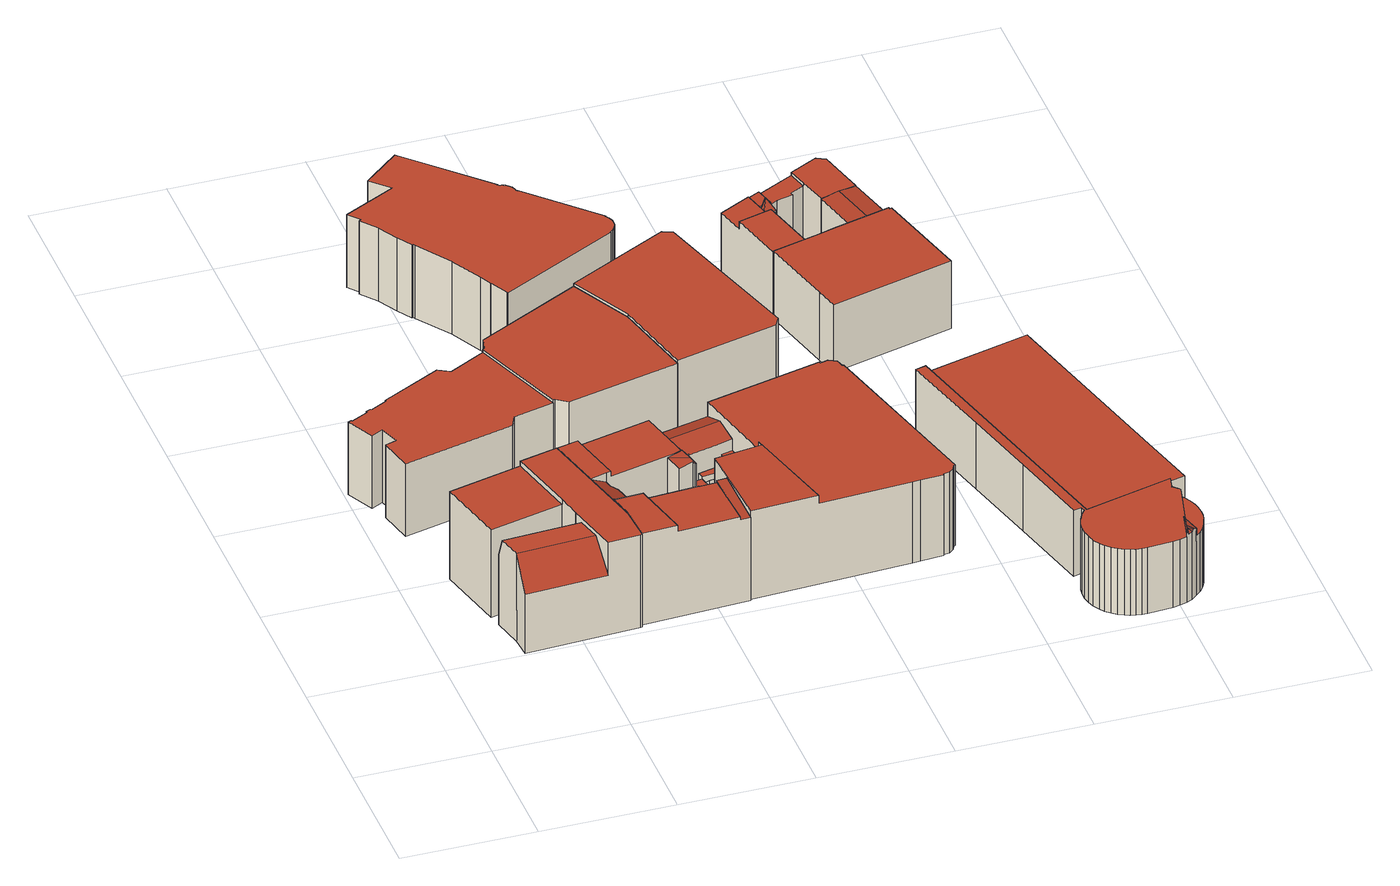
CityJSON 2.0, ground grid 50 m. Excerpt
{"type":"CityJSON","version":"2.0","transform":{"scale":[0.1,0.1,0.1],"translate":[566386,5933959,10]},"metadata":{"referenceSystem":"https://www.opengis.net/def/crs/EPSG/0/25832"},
"CityObjects":{
"building1":{"type":"Building","attributes":{"Gemeindeschluessel":"02000000","Geometrietyp2DReferenz":"3000","function":"31001_2070","roofType":"1000","measuredHeight":38.62,"storeysAboveGround":7},"geometry":[{"type":"MultiSurface","lod":"2","boundaries":[[[0,1,2,3]],[[4,5,6,7]],[[8,9,10,5,4]],[[11,0,3,12]],[[13,9,8,14]],[[15,16,17,18]],[[1,19,20,2]],[[21,22,23,24]],[[24,23,25,26]],[[16,15,12,3,2,20]],[[22,21,18,17]],[[13,14,27,28,29,30,11,12,15,18,21,24,26]],[[31,32,25,23,22,17,16,20,19]],[[33,31,29,28,34]],[[27,14,8,4,7,35]],[[25,32,10,9,13,26]],[[32,31,33,6,5,10]],[[31,19,30,29]],[[34,28,27,35]],[[11,30,19,1,0]],[[34,35,7,6,33]]],"semantics":{"surfaces":[{"type":"RoofSurface"},{"type":"WallSurface"},{"type":"GroundSurface"}],"values":[0,0,0,1,1,1,1,1,1,1,1,2,0,1,1,1,1,1,1,1,0]}}]},
"building2":{"type":"Building","attributes":{"Gemeindeschluessel":"02000000","Geometrietyp2DReferenz":"3000","function":"31001_3091","roofType":"1000","measuredHeight":3,"storeysAboveGround":1},"geometry":[{"type":"MultiSurface","lod":"2","boundaries":[[[36,37,38,39]],[[40,41,42,43]],[[43,42,37,36]],[[42,41,38,37]],[[41,40,39,38]],[[40,43,36,39]]],"semantics":{"surfaces":[{"type":"GroundSurface"},{"type":"RoofSurface"},{"type":"WallSurface"}],"values":[0,1,2,2,2,2]}}]},
"building3":{"type":"Building","attributes":{"Gemeindeschluessel":"02000000","Geometrietyp2DReferenz":"3000","function":"31001_3091","roofType":"1000","measuredHeight":3,"storeysAboveGround":1},"geometry":[{"type":"MultiSurface","lod":"2","boundaries":[[[44,45,46,47]],[[48,49,50,51]],[[51,50,45,44]],[[50,49,46,45]],[[49,48,47,46]],[[48,51,44,47]]],"semantics":{"surfaces":[{"type":"GroundSurface"},{"type":"RoofSurface"},{"type":"WallSurface"}],"values":[0,1,2,2,2,2]}}]},
"building4":{"type":"Building","attributes":{"Gemeindeschluessel":"02000000","Geometrietyp2DReferenz":"3000","function":"31001_2010","roofType":"1000","measuredHeight":30.24,"storeysAboveGround":8},"geometry":[{"type":"MultiSurface","lod":"2","boundaries":[[[52,53,54,55,56,57,58,59,60,61,62,63,64,65,66,67,68,69,70,71]],[[72,73,74,75,76,77,78,79,80,81,82,83,84,85,86,87,88,89,90,91]],[[91,90,53,52]],[[90,89,54,53]],[[89,88,55,54]],[[88,87,56,55]],[[87,86,57,56]],[[86,85,58,57]],[[85,84,59,58]],[[84,83,60,59]],[[83,82,61,60]],[[82,81,62,61]],[[81,80,63,62]],[[80,79,64,63]],[[79,78,65,64]],[[78,77,66,65]],[[77,76,67,66]],[[76,75,68,67]],[[75,74,69,68]],[[74,73,70,69]],[[73,72,71,70]],[[72,91,52,71]]],"semantics":{"surfaces":[{"type":"GroundSurface"},{"type":"RoofSurface"},{"type":"WallSurface"}],"values":[0,1,2,2,2,2,2,2,2,2,2,2,2,2,2,2,2,2,2,2,2,2]}}]},
"building5":{"type":"Building","attributes":{"Gemeindeschluessel":"02000000","Geometrietyp2DReferenz":"3000","function":"31001_2010","roofType":"1000","measuredHeight":38.22,"storeysAboveGround":7},"geometry":[{"type":"MultiSurface","lod":"2","boundaries":[[[92,93,94,95,96,97]],[[98,99,100,101]],[[100,96,95,101]],[[102,93,92,103]],[[104,105,106,107]],[[108,109,110,111]],[[112,99,98,113]],[[107,106,114,115]],[[116,104,107,115,108,111,117,112,113]],[[116,113,98,101,95,94]],[[109,108,115,114]],[[117,111,110,103,92,97]],[[104,116,94,93,102,105]],[[112,117,97,96,100,99]],[[109,114,106,105,102,103,110]]],"semantics":{"surfaces":[{"type":"RoofSurface"},{"type":"WallSurface"},{"type":"GroundSurface"}],"values":[0,0,1,1,1,1,1,1,2,1,1,1,1,1,0]}}]},
"building6":{"type":"Building","attributes":{"Gemeindeschluessel":"02000000","Geometrietyp2DReferenz":"3000","function":"31001_2070","roofType":"1000","measuredHeight":38.16,"storeysAboveGround":6},"geometry":[{"type":"MultiSurface","lod":"2","boundaries":[[[118,119,120,121,122,123]],[[124,125,126]],[[127,125,124]],[[128,129,130]],[[131,132,133,134,135]],[[136,137,138,139]],[[118,126,125,119]],[[124,140,141,127]],[[121,142,143,122]],[[131,144,132]],[[145,134,133,146]],[[131,135,147]],[[148,149,150,151]],[[151,150,152,153]],[[154,155,156,157]],[[158,140,124,126,118,123,159]],[[160,120,119,125,127,141,161,162]],[[146,133,132,144,139,138,149,148]],[[158,159,163,154,157,164,160,162,145,146,148,151,153]],[[137,136,140,158,153,152]],[[163,159,123,122,143,130,129]],[[147,135,134,145,162,161]],[[155,154,163,129,128]],[[165,164,157,156]],[[160,164,165,142,121,120]],[[165,156,155,128,130,143,142]],[[147,161,141,140,136,139,144,131]],[[137,152,150,149,138]]],"semantics":{"surfaces":[{"type":"RoofSurface"},{"type":"WallSurface"},{"type":"GroundSurface"}],"values":[0,0,0,0,0,1,1,1,1,1,1,1,1,1,1,1,1,1,2,1,1,1,1,1,1,0,0,0]}}]},
"building7":{"type":"Building","attributes":{"Gemeindeschluessel":"02000000","Geometrietyp2DReferenz":"3000","function":"31001_2050","roofType":"1000","measuredHeight":30.7,"storeysAboveGround":8},"geometry":[{"type":"MultiSurface","lod":"2","boundaries":[[[166,167,168,169]],[[169,168,170,171]],[[172,173,174,175]],[[176,177,171,170]],[[178,179,177,176]],[[180,174,173,178,176,170,168,167,181]],[[172,175,182,183,166,169,171,177,179]],[[183,182,180,181]],[[182,175,174,180]],[[172,179,178,173]],[[166,183,181,167]]],"semantics":{"surfaces":[{"type":"WallSurface"},{"type":"RoofSurface"},{"type":"GroundSurface"}],"values":[0,0,0,0,0,1,2,0,0,0,0]}}]},
"building8":{"type":"Building","attributes":{"Gemeindeschluessel":"02000000","Geometrietyp2DReferenz":"3000","function":"31001_2010","roofType":"3100","measuredHeight":30.91,"storeysAboveGround":6},"geometry":[{"type":"MultiSurface","lod":"2","boundaries":[[[184,185,186,187,188]],[[189,190,191,192]],[[193,194,190,189]],[[195,196,197,198,199,200]],[[201,202,203,204,205,206,207]],[[198,208,209,210,211,212]],[[213,214,215,216]],[[217,218,219,220]],[[221,220,222,223]],[[224,225,226,227]],[[228,229,230,231]],[[187,232,233,188]],[[185,192,191,186]],[[189,200,199,212,193]],[[212,199,198]],[[234,196,195,235]],[[221,206,205,213,220]],[[220,213,205,204,217]],[[211,202,201,199,212]],[[193,212,199,201,207,194]],[[236,210,209,237]],[[197,208,198]],[[219,214,213,220]],[[220,213,216,222]],[[238,239,240,241]],[[242,215,214,219,218,243,244,245,246,247,248,249]],[[250,251,252,253,254,235,195,200,189,192,185,184,188,233,255,225,224]],[[256,257,258,236,237,259,234,235,254,253,252,251,250,224,227,260,261,247,246,245,244,243],[262,263,264,238,241,265,266,267,228,231,268,269,270,271,272]],[[225,255,273,274,249,248,275,276,226]],[[233,232,230,229,277,278,279,240,239,280,281,282,283,242,249,274,273,255]],[[226,276,275,248,247,261,260,227]],[[232,187,186,191,269,268,231,230]],[[262,272,206,221,223,282,281,263]],[[191,190,194,207,206,272,271,270,269]],[[236,258,257,203,202,211,210]],[[257,256,243,218,217,204,203]],[[234,259,237,209,208,197,196]],[[266,265,241,240,279,278]],[[238,264,263,281,280,239]],[[223,222,216,215,242,283,282]],[[267,266,278,277,229,228]]],"semantics":{"surfaces":[{"type":"RoofSurface"},{"type":"WallSurface"},{"type":"GroundSurface"}],"values":[0,0,0,0,0,0,0,0,0,1,1,1,1,1,1,1,1,1,1,1,1,1,1,1,1,1,1,2,0,0,1,1,1,1,1,1,1,1,1,1,1]}}]},
"building9":{"type":"Building","attributes":{"Gemeindeschluessel":"02000000","Geometrietyp2DReferenz":"3000","function":"31001_2010","roofType":"1000","measuredHeight":30.48,"storeysAboveGround":8},"geometry":[{"type":"MultiSurface","lod":"2","boundaries":[[[284,285,286,287]],[[287,286,288,289]],[[289,288,290,291]],[[291,290,292,293]],[[294,295,296,297]],[[297,296,298,299]],[[299,298,300,301]],[[301,300,302,303]],[[304,305,306,307]],[[307,306,308,309]],[[309,308,310,311]],[[312,313,314,315]],[[315,314,316,317]],[[318,319,320,321]],[[321,320,322,323]],[[323,322,324,325]],[[325,324,326,327]],[[327,326,328,329]],[[329,328,330,331]],[[331,330,332,333]],[[333,332,334,335]],[[335,334,336,337]],[[337,336,338,339]],[[340,341,342,343]],[[343,342,344,345]],[[345,344,346,347]],[[347,346,348,349]],[[349,348,350,351]],[[351,350,352,353]],[[353,352,354,355]],[[355,354,356,357]],[[357,356,358,359]],[[360,361,362,363]],[[284,287,289,291,293,294,297,299,301,303,304,307,309,311,364,360,363,312,315,317,318,321,323,325,327,329,331,333,335,337,339,340,343,345,347,349,351,353,355,357,359]],[[310,308,306,305,302,300,298,296,295,292,290,288,286,285,358,356,354,352,350,348,346,344,342,341,338,336,334,332,330,328,326,324,322,320,319,316,314,313,362,361,365]],[[316,319,318,317]],[[338,341,340,339]],[[362,313,312,363]],[[310,365,364,311]],[[302,305,304,303]],[[292,295,294,293]],[[358,285,284,359]],[[365,361,360,364]]],"semantics":{"surfaces":[{"type":"WallSurface"},{"type":"GroundSurface"},{"type":"RoofSurface"}],"values":[0,0,0,0,0,0,0,0,0,0,0,0,0,0,0,0,0,0,0,0,0,0,0,0,0,0,0,0,0,0,0,0,0,1,2,0,0,0,0,0,0,0,0]}}]},
"building10":{"type":"Building","attributes":{"Gemeindeschluessel":"02000000","Geometrietyp2DReferenz":"3000","function":"31001_2050","roofType":"1000","measuredHeight":37,"storeysAboveGround":7},"geometry":[{"type":"MultiSurface","lod":"2","boundaries":[[[366,367,368,369,370]],[[371,368,367,372]],[[373,374,375,376]],[[376,375,377,378]],[[378,377,379,380]],[[380,379,381,382]],[[382,381,383,384]],[[384,383,385,386]],[[387,388,389,390]],[[390,389,391,392]],[[392,391,393,394]],[[394,393,395,396]],[[396,395,397,398]],[[398,397,399,400]],[[400,399,401,402]],[[403,404,405,373,376,378,380,382,384,386,387,390,392,394,396,398,400,402]],[[374,373,405,369,368,371]],[[388,387,386,385]],[[404,403,366,370]],[[403,402,401,372,367,366]],[[405,404,370,369]],[[388,385,383,381,379,377,375,374,371,372,401,399,397,395,393,391,389]]],"semantics":{"surfaces":[{"type":"RoofSurface"},{"type":"WallSurface"},{"type":"GroundSurface"}],"values":[0,1,1,1,1,1,1,1,1,1,1,1,1,1,1,2,1,1,1,1,1,0]}}]},
"building11":{"type":"Building","attributes":{"Gemeindeschluessel":"02000000","Geometrietyp2DReferenz":"3000","function":"31001_2050","roofType":"1000","measuredHeight":31.63,"storeysAboveGround":8},"geometry":[{"type":"MultiSurface","lod":"2","boundaries":[[[406,407,408,409]],[[410,411,412,413]],[[414,415,416,417]],[[418,414,417,406,409,410,413]],[[419,412,411,408,407,416,415]],[[416,407,406,417]],[[412,419,418,413]],[[419,415,414,418]],[[408,411,410,409]]],"semantics":{"surfaces":[{"type":"WallSurface"},{"type":"GroundSurface"},{"type":"RoofSurface"}],"values":[0,0,0,1,2,0,0,0,0]}}]},
"building12":{"type":"Building","attributes":{"Gemeindeschluessel":"02000000","Geometrietyp2DReferenz":"3000","function":"51009_1610","roofType":"1000","measuredHeight":4.58},"geometry":[{"type":"MultiSurface","lod":"2","boundaries":[[[420,421,422,423,424,425,426,427,428,429,430,431]],[[432,433,434,435,436,437,438,439,440,441,442,443]],[[443,442,421,420]],[[442,441,422,421]],[[441,440,423,422]],[[440,439,424,423]],[[439,438,425,424]],[[438,437,426,425]],[[437,436,427,426]],[[436,435,428,427]],[[435,434,429,428]],[[434,433,430,429]],[[433,432,431,430]],[[432,443,420,431]]],"semantics":{"surfaces":[{"type":"GroundSurface"},{"type":"RoofSurface"},{"type":"WallSurface"}],"values":[0,1,2,2,2,2,2,2,2,2,2,2,2,2]}}]},
"building13":{"type":"Building","attributes":{"Gemeindeschluessel":"02000000","Geometrietyp2DReferenz":"3000","function":"31001_2010","roofType":"1000","measuredHeight":27.67,"storeysAboveGround":7},"geometry":[{"type":"MultiSurface","lod":"2","boundaries":[[[444,445,446,447,448]],[[449,450,451,452,453,454]],[[455,447,446,456]],[[444,453,452,445]],[[457,450,449,458]],[[459,460,461,462]],[[462,461,463,464]],[[465,466,467,468]],[[469,470,455,456,471,465,468,459,462,464]],[[471,456,446,445,452,451]],[[466,465,471,451,450,457]],[[470,469,454,453,444,448]],[[469,464,463,458,449,454]],[[460,459,468,467]],[[455,470,448,447]],[[460,467,466,457,458,463,461]]],"semantics":{"surfaces":[{"type":"RoofSurface"},{"type":"WallSurface"},{"type":"GroundSurface"}],"values":[0,0,1,1,1,1,1,1,2,1,1,1,1,1,1,0]}}]},
"building14":{"type":"Building","attributes":{"Gemeindeschluessel":"02000000","Geometrietyp2DReferenz":"3000","function":"31001_2050","roofType":"1000","measuredHeight":28.92,"storeysAboveGround":5},"geometry":[{"type":"MultiSurface","lod":"2","boundaries":[[[472,473,474,475]],[[476,477,478,479]],[[480,481,482,478]],[[477,480,478]],[[481,483,482]],[[484,485,486,487,488,489,490,491,492,493,494,495,496]],[[497,498,499,500]],[[500,499,501,502]],[[502,501,503,504]],[[504,503,505,506]],[[507,508,509,510]],[[510,509,511,512]],[[513,514,515,516]],[[516,515,517,518]],[[518,517,519,520]],[[520,519,521,522]],[[523,524,525,526]],[[527,528,529,530]],[[530,529,531,532]],[[532,531,533,534]],[[534,533,535,536]],[[536,535,537,538]],[[539,540,541,542]],[[542,541,543,544]],[[545,475,474,546]],[[478,547,479]],[[548,549,550]],[[495,551,552,496]],[[553,554,555,556]],[[556,555,557,558]],[[558,557,559,560]],[[560,559,561,562]],[[563,494,493,564]],[[564,493,492,565]],[[565,492,491,566]],[[566,491,490,567]],[[567,490,489,568]],[[568,489,488,569]],[[569,488,487,570]],[[570,487,486,571]],[[571,486,485,572]],[[573,574,575,576,577,578,579]],[[506,505,580,579,578,581]],[[582,583,483,481,480,477,476,584]],[[584,476,479,547,472,475,545,528,527]],[[585,539,542,544,563,564,565,566,567,568,569,570,571,572,582,584,527,530,532,534,536,538,513,516,518,520,522,553,556,558,560,562,507,510,512,523,526,497,500,502,504,506,581,586,587]],[[525,524,511,509,508,561,559,557,555,554,521,519,517,515,514,537,535,533,531,529,528,545,546,552,551,543,541,540,588,589,580,505,503,501,499,498]],[[586,581,578,577]],[[587,586,577,576]],[[585,587,576,575]],[[543,551,495,494,563,544]],[[583,582,572,485,484,590]],[[549,548,590,484,496,552,546,474]],[[482,550,473,478]],[[539,585,575,574,588,540]],[[589,588,574,573]],[[521,554,553,522]],[[537,514,513,538]],[[511,524,523,512]],[[561,508,507,562]],[[525,498,497,526]],[[580,589,573,579]],[[583,590,548,550,482,483]],[[550,549,474,473]],[[472,547,478,473]]],"semantics":{"surfaces":[{"type":"RoofSurface"},{"type":"WallSurface"},{"type":"GroundSurface"}],"values":[0,0,0,0,0,0,1,1,1,1,1,1,1,1,1,1,1,1,1,1,1,1,1,1,1,1,1,1,1,1,1,1,1,1,1,1,1,1,1,1,1,0,1,1,1,2,0,1,1,1,1,1,1,1,1,1,1,1,1,1,1,1,0,0,0]}}]},
"building15":{"type":"Building","attributes":{"Gemeindeschluessel":"02000000","Geometrietyp2DReferenz":"3000","function":"31001_2050","roofType":"1000","measuredHeight":28.21,"storeysAboveGround":7},"geometry":[{"type":"MultiSurface","lod":"2","boundaries":[[[591,592,593,594]],[[595,596,597,598]],[[599,600,598,597]],[[601,602,600,599]],[[601,603,604,602]],[[604,603,605,606]],[[607,606,605,608]],[[607,608,609,610]],[[591,610,609,592]],[[595,594,593,596]],[[597,596,593,592,609,608,605,603,601,599]],[[595,598,600,602,604,606,607,610,591,594]]],"semantics":{"surfaces":[{"type":"WallSurface"},{"type":"GroundSurface"},{"type":"RoofSurface"}],"values":[0,0,0,0,0,0,0,0,0,0,1,2]}}]},
"building16":{"type":"Building","attributes":{"Gemeindeschluessel":"02000000","Geometrietyp2DReferenz":"3000","function":"31001_2010","roofType":"1000","measuredHeight":27.9,"storeysAboveGround":7},"geometry":[{"type":"MultiSurface","lod":"2","boundaries":[[[611,612,613,614,615,616]],[[617,618,619,620]],[[618,621,622,619]],[[623,624,625,626,627,628,629]],[[629,614,613,623]],[[630,616,615,631]],[[632,633,634,635]],[[627,636,637,628]],[[638,639,640,641]],[[642,643,644,645]],[[646,626,625,647]],[[647,625,624,648]],[[640,639,649,634,633,637,636]],[[641,640,636,650]],[[643,642,651,613,612,622,621]],[[645,644,617,620,652,653,611,616,630]],[[646,647,648,651,642,645,630,631,632,635,654,638,641,650]],[[632,631,615,614,629,628,637,633]],[[638,654,649,639]],[[646,650,636,627,626]],[[654,635,634,649]],[[652,620,619,622]],[[622,612,611,653]],[[651,648,624,623,613]],[[653,652,622]],[[617,644,643,621,618]]],"semantics":{"surfaces":[{"type":"RoofSurface"},{"type":"WallSurface"},{"type":"GroundSurface"}],"values":[0,0,0,0,1,1,1,1,1,1,1,1,0,1,1,1,2,1,1,1,1,1,1,1,0,0]}}]},
"building17":{"type":"Building","attributes":{"Gemeindeschluessel":"02000000","Geometrietyp2DReferenz":"3000","function":"31001_2010","roofType":"3100","measuredHeight":25.13,"storeysAboveGround":7},"geometry":[{"type":"MultiSurface","lod":"2","boundaries":[[[655,656,657,658]],[[659,660,661,662,657,656]],[[663,655,658,641]],[[664,661,660,665]],[[665,660,659,666]],[[666,659,656,655,663]],[[638,662,661,664]],[[641,658,657,662,638]],[[641,638,664,665,666,663]]],"semantics":{"surfaces":[{"type":"RoofSurface"},{"type":"WallSurface"},{"type":"GroundSurface"}],"values":[0,0,1,1,1,1,1,1,2]}}]}
},
"vertices":[
[235,710,399],[512,776,399],[449,1037,399],[173,970,399],[273,549,401],[563,564,401],[541,655,399],[252,639,399],[273,548,400],[277,470,282],[582,486,282],[235,710,34],[173,970,34],[277,470,34],[273,548,34],[592,1072,34],[592,1072,420],[592,1068,420],[592,1068,34],[512,776,420],[449,1037,420],[699,629,34],[699,629,420],[707,493,420],[707,493,34],[701,493,420],[701,493,34],[246,661,34],[322,679,34],[533,689,34],[512,776,34],[533,689,420],[582,486,420],[533,689,285],[322,679,280],[246,661,328],
[459,1104,30],[429,1097,30],[424,1116,30],[454,1124,30],[454,1124,60],[424,1116,60],[429,1097,60],[459,1104,60],
[423,1252,33],[394,1244,33],[389,1264,33],[419,1271,33],[419,1271,63],[389,1264,63],[394,1244,63],[423,1252,63],
[81,1386,33],[124,1398,33],[98,1472,33],[55,1450,33],[3,1553,33],[15,1559,33],[18,1555,33],[83,1588,33],[81,1593,33],[97,1602,33],[100,1597,33],[164,1630,33],[162,1635,33],[386,1749,33],[431,1725,33],[569,1799,33],[702,1439,33],[549,1404,33],[529,1358,33],[111,1258,33],[111,1258,336],[529,1358,336],[549,1404,336],[702,1439,336],[569,1799,336],[431,1725,336],[386,1749,336],[162,1635,336],[164,1630,336],[100,1597,336],[97,1602,336],[81,1593,336],[83,1588,336],[18,1555,336],[15,1559,336],[3,1553,336],[55,1450,336],[98,1472,336],[124,1398,336],[81,1386,336],
[643,860,421],[704,875,421],[704,876,421],[722,880,421],[672,1087,421],[592,1068,421],[1000,946,399],[951,1154,399],[672,1087,399],[722,880,399],[704,875,384],[643,860,418],[710,849,39],[710,849,384],[733,834,374],[733,834,39],[738,748,39],[738,748,382],[674,732,418],[674,732,39],[951,1154,39],[1000,946,39],[750,770,373],[750,770,39],[704,876,39],[592,1068,39],
[764,809,136],[959,855,136],[959,856,136],[960,856,136],[942,932,136],[746,886,136],[786,719,134],[959,855,164],[764,809,164],[989,730,134],[1012,894,404],[1000,946,403],[942,932,395],[1059,641,400],[1065,512,388],[1103,514,388],[1091,734,408],[1054,732,408],[785,719,400],[785,719,424],[837,500,424],[837,500,400],[786,719,400],[989,730,400],[960,856,394],[942,932,394],[1065,512,400],[1091,734,42],[1103,514,42],[1054,732,400],[707,493,42],[707,493,424],[699,629,424],[699,629,42],[678,714,424],[678,714,42],[1022,856,42],[1022,856,404],[1017,855,403],[1017,855,42],[786,719,42],[746,886,42],[959,856,42],[990,729,400],[990,729,42],[1000,946,42],[1014,869,42],[1014,869,403],
[574,1802,41],[574,1802,348],[588,1853,348],[588,1853,41],[981,2055,348],[981,2055,41],[750,1410,41],[750,1410,348],[708,1440,348],[708,1440,41],[1098,1826,348],[1098,1826,41],[1173,1511,348],[1173,1511,41],[702,1439,348],[569,1799,348],[702,1439,41],[569,1799,41],
[1000,946,247],[1009,907,247],[1027,911,247],[1004,1008,247],[986,1004,247],[1014,888,278],[1049,916,265],[1027,911,265],[1009,907,265],[1055,894,278],[1050,916,265],[1022,856,305],[1025,840,305],[1067,845,305],[1060,871,305],[1055,894,305],[1014,888,305],[1055,894,314],[1206,915,314],[1204,924,314],[1205,925,314],[1199,952,314],[1073,922,314],[1050,916,314],[1067,845,330],[1085,848,330],[1217,867,330],[1206,915,284],[1055,894,284],[1199,952,277],[1243,962,277],[1220,1060,277],[1176,1049,277],[1205,925,91],[1249,935,91],[1243,962,91],[1199,952,91],[1073,922,91],[1176,1049,91],[1050,1019,91],[951,1154,43],[951,1154,325],[949,1160,323],[949,1160,43],[1019,1016,43],[1019,1016,325],[1003,1013,325],[1003,1013,43],[1004,1008,323],[986,1004,323],[1025,840,43],[1022,856,43],[1217,867,43],[1085,848,43],[1043,1017,43],[1043,1017,323],[1035,1015,323],[1035,1015,43],[1220,1060,323],[1249,935,43],[1243,962,43],[1220,1060,43],[1201,1138,43],[1183,1215,43],[1183,1215,323],[1201,1138,352],[968,1082,43],[986,1004,43],[1000,946,43],[1009,907,43],[1014,888,43],[968,1082,352],[1205,925,43],[1204,924,43],[1206,915,43],[1067,845,43],[989,1169,43],[1139,1205,43],[1050,1019,43],[1050,1022,43],[1044,1018,43],[1030,1014,43],[1027,1014,43],[1026,1014,43],[1004,1008,43],[1027,911,43],[1049,916,43],[1050,916,43],[1073,922,43],[1008,1092,352],[1157,1127,352],[1139,1205,323],[989,1169,323],[1026,1014,323],[1027,1014,323],[1030,1014,323],[1044,1018,323],[1050,1022,324],[1050,1019,323],[1176,1049,323],
[774,2140,4],[774,2140,309],[771,2145,309],[771,2145,4],[736,2212,309],[736,2212,4],[735,2212,309],[735,2212,4],[713,2256,309],[713,2256,4],[650,2379,4],[650,2379,309],[561,2506,309],[561,2506,4],[556,2514,309],[556,2514,4],[553,2512,309],[553,2512,4],[518,2568,309],[518,2568,4],[475,2645,4],[475,2645,309],[427,2705,309],[427,2705,4],[433,2710,309],[433,2710,4],[399,2752,309],[399,2752,4],[556,2943,4],[556,2943,309],[665,3036,309],[665,3036,4],[673,3028,309],[673,3028,4],[942,2758,4],[942,2758,309],[941,2758,309],[941,2758,4],[946,2753,309],[946,2753,4],[954,2752,309],[954,2752,4],[966,2747,309],[966,2747,4],[976,2739,309],[976,2739,4],[985,2728,309],[985,2728,4],[990,2716,309],[990,2716,4],[991,2708,309],[991,2708,4],[995,2703,309],[995,2703,4],[996,2704,309],[996,2704,4],[1233,2466,4],[1233,2466,309],[1232,2465,309],[1232,2465,4],[1241,2450,309],[1241,2450,4],[1246,2436,309],[1246,2436,4],[1247,2421,309],[1247,2421,4],[1245,2406,309],[1245,2406,4],[1239,2392,309],[1239,2392,4],[1230,2380,309],[1230,2380,4],[1217,2369,309],[1217,2369,4],[1218,2367,309],[1218,2367,4],[595,2853,4],[595,2853,309],[528,2919,309],[528,2919,4],[398,2753,4],[398,2753,309],
[1103,514,415],[1353,527,415],[1259,894,415],[1264,874,415],[1085,848,415],[1259,894,383],[1353,527,383],[1183,1215,45],[1183,1215,383],[1619,1319,383],[1619,1319,45],[1621,1313,383],[1621,1313,45],[1650,1320,383],[1650,1320,45],[1679,1304,383],[1679,1304,45],[1687,1273,383],[1687,1273,45],[1692,1275,383],[1692,1275,45],[1867,596,45],[1867,596,383],[1860,594,383],[1860,594,45],[1853,575,383],[1853,575,45],[1835,560,383],[1835,560,45],[1813,558,383],[1813,558,45],[1811,552,383],[1811,552,45],[1726,547,383],[1726,547,45],[1696,545,383],[1696,545,45],[1103,514,45],[1085,848,45],[1264,874,45],
[1362,2250,44],[1362,2250,360],[1399,2235,360],[1399,2235,44],[1578,1637,44],[1578,1637,360],[1558,1603,360],[1558,1603,44],[1098,1826,44],[1098,1826,360],[981,2055,360],[981,2055,44],[1173,1511,44],[1173,1511,360],
[1351,2272,43],[1423,2242,43],[1438,2190,43],[1414,2183,43],[1399,2235,43],[1362,2250,43],[981,2055,43],[968,2076,43],[1073,2130,43],[1071,2134,43],[1154,2177,43],[1156,2173,43],[1156,2173,89],[1154,2177,89],[1071,2134,89],[1073,2130,89],[968,2076,89],[981,2055,89],[1362,2250,89],[1399,2235,89],[1414,2183,89],[1438,2190,89],[1423,2242,89],[1351,2272,89],
[1649,2273,291],[1774,2306,291],[1741,2432,291],[1738,2442,291],[1621,2381,291],[1828,2099,322],[1775,2305,322],[1774,2305,322],[1774,2306,322],[1649,2273,322],[1703,2066,322],[1738,2442,45],[1741,2432,45],[1775,2305,137],[1828,2099,137],[1914,2233,45],[1914,2233,137],[1941,2129,137],[1941,2129,45],[1884,2113,137],[1884,2113,45],[1850,2326,45],[1850,2326,137],[1888,2336,137],[1888,2336,45],[1703,2066,45],[1621,2381,45],[1774,2305,45],
[2509,23,338],[2524,68,333],[2534,135,327],[2508,22,338],[2531,34,330],[2532,35,330],[2522,59,334],[2514,26,328],[2539,40,335],[2541,42,336],[2524,68,336],[2550,49,328],[2555,53,295],[2572,69,295],[2588,91,295],[2600,115,295],[2609,140,295],[2614,164,295],[2615,187,295],[2613,211,295],[2608,234,295],[2599,258,295],[2587,280,295],[2577,294,295],[2537,124,295],[2221,298,49],[2221,298,324],[2191,290,324],[2191,290,49],[2112,600,324],[2112,600,49],[2039,885,324],[2039,885,49],[1944,1252,324],[1944,1252,49],[2189,208,49],[2189,208,324],[2197,233,324],[2197,233,49],[2208,257,324],[2208,257,49],[2301,11,49],[2301,11,324],[2283,18,324],[2283,18,49],[2262,30,324],[2262,30,49],[2243,44,324],[2243,44,49],[2226,61,324],[2226,61,49],[2224,279,49],[2224,279,324],[2226,282,324],[2226,282,49],[2507,22,49],[2507,22,324],[2481,14,324],[2481,14,49],[2455,9,324],[2455,9,49],[2361,3,324],[2361,3,49],[2341,3,324],[2341,3,49],[2321,6,324],[2321,6,49],[2553,319,49],[2553,319,324],[2554,319,324],[2554,319,49],[2572,300,324],[2572,300,49],[2508,22,324],[2534,135,324],[2514,26,338],[2537,124,326],[2537,124,327],[2534,112,328],[2577,294,324],[2537,124,324],[2212,80,49],[2212,80,324],[2199,103,324],[2199,103,49],[2190,128,324],[2190,128,49],[2186,155,324],[2186,155,49],[2185,181,324],[2185,181,49],[2587,280,49],[2599,258,49],[2608,234,49],[2613,211,49],[2615,187,49],[2614,164,49],[2609,140,49],[2600,115,49],[2588,91,49],[2572,69,49],[2234,282,295],[2564,367,295],[2569,387,295],[2628,402,295],[2564,653,295],[2381,1364,295],[1982,1262,295],[1982,1262,324],[2381,1364,49],[2552,50,49],[2552,50,327],[2531,34,49],[2569,387,49],[2564,653,49],[2628,402,49],[2564,367,324],[2234,282,324],[2555,53,326],
[2125,2176,326],[2125,2176,43],[1941,2129,43],[1941,2129,326],[1884,2113,326],[1884,2113,43],[1703,2066,43],[1703,2066,326],[1775,1786,43],[1775,1786,326],[1798,1698,43],[1798,1698,326],[2260,1818,43],[2260,1818,326],[2166,2180,43],[2166,2180,326],[2158,2178,326],[2158,2178,43],[2157,2184,43],[2157,2184,326],
[1754,2380,287],[1802,2392,287],[1802,2393,287],[1783,2465,287],[1738,2442,287],[1741,2432,287],[1762,2349,277],[1780,2379,321],[1779,2381,321],[1757,2369,277],[1810,2361,276],[1802,2392,276],[1802,2393,276],[1832,2411,276],[1893,2427,276],[1889,2437,276],[1943,2466,276],[1924,2537,276],[1783,2465,276],[1741,2432,42],[1738,2442,42],[2030,2592,42],[2030,2592,288],[2063,2575,288],[2063,2575,42],[1943,2466,288],[1924,2537,288],[2109,2394,42],[2109,2394,288],[1972,2359,288],[1972,2359,42],[1810,2360,42],[1810,2360,274],[1763,2347,272],[1763,2347,42],[1889,2437,42],[1893,2427,42],[1832,2411,42],[2087,2481,288],[1943,2466,42],[1802,2393,42],[1757,2369,276],[1754,2380,276],[2087,2481,42],
[2026,2150,287],[2094,2168,293],[2041,2376,293],[1972,2359,287],[2125,2176,290],[2157,2184,287],[2163,2186,287],[2109,2394,287],[2026,2150,42],[2163,2186,42],[2157,2184,42],[2125,2176,42]
]}
